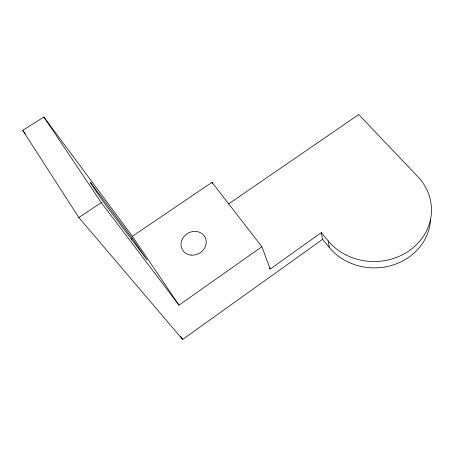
<?xml version="1.0" encoding="UTF-8"?>
<svg xmlns="http://www.w3.org/2000/svg" width="454" height="454" viewBox="0 0 454 454"><rect width="100%" height="100%" fill="white"/><g stroke="black" fill="none" stroke-linecap="round" stroke-linejoin="round"><path stroke-width="0.68" d="M269.381 267.928L270.232 269.04L321.313 232.624L328.191 240.904L329.332 247.526A56.205 50.666 -0.2 0 0 390.673 265.698A56.205 50.666 -0.2 0 0 430.523 219.849M132.369 236.29L211.995 182.326L261.867 246.738L179.007 305.173L132.369 236.29L43.879 117.001L22.7 130.355L78.837 217.534L182.644 339.45L322.578 239.36L321.313 232.624M228.407 204.062L358.745 114.55L417.811 176.668A57.312 51.427 -0.7 0 1 409.877 250.256A57.312 51.427 -0.7 0 1 328.191 240.904M131.161 239.224L132.313 238.446L147.017 259.915L107.172 207.007A16.248 0.38 55.2 0 1 94.143 188.461A16.248 0.38 55.2 0 1 92.026 184.489L132.313 238.446M78.837 217.534L101.287 202.649L179.007 305.173M322.578 239.36L329.332 247.526M22.7 130.355L25.379 133.652M43.879 117.001L101.287 202.649M180.686 336.493L182.644 339.45M211.995 182.326L212.551 183.592M261.867 246.738L270.232 269.04M190.918 255.108A12.984 11.509 -30.3 0 0 205.628 238.486A12.984 11.509 -30.3 0 0 184.256 236.245A12.984 11.509 -30.3 0 0 190.918 255.108"/></g></svg>
